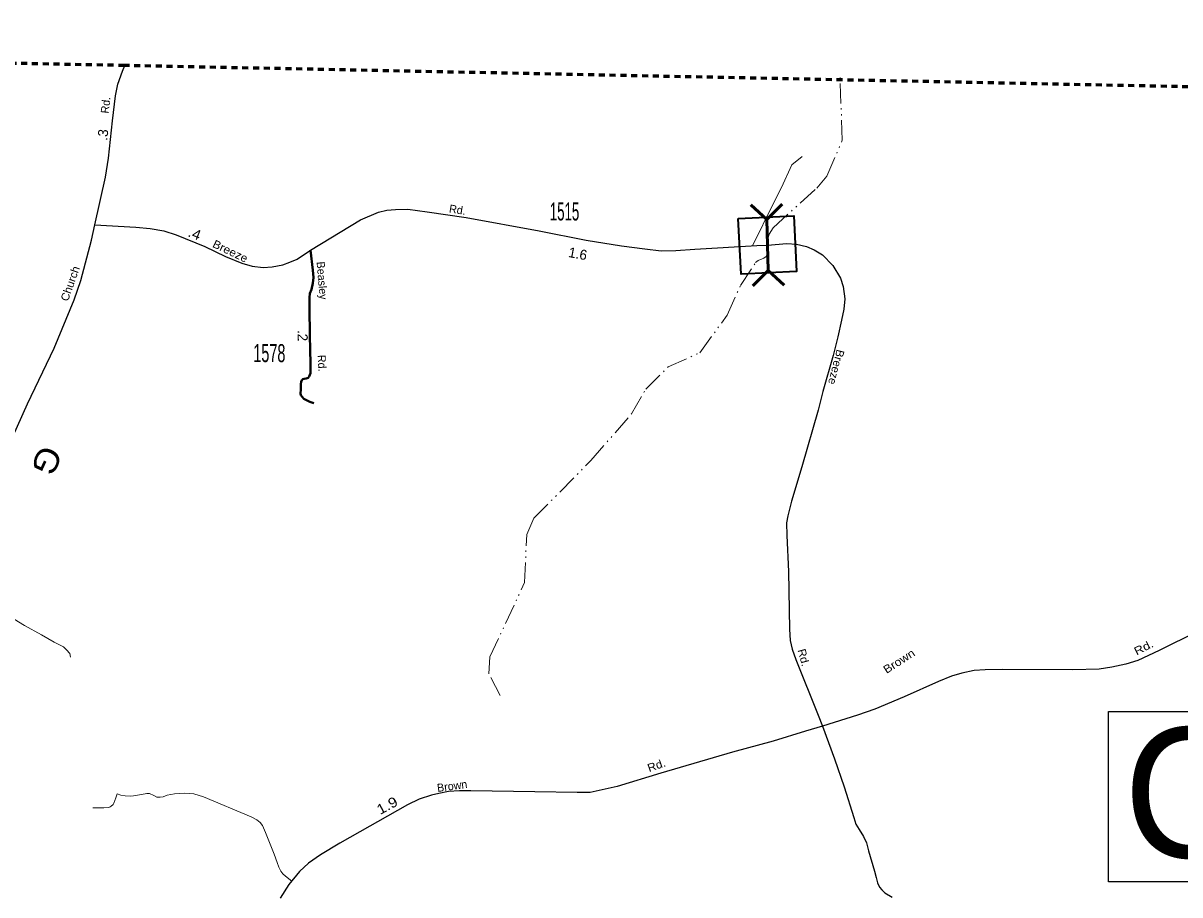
# Model space of a CAD drawing. Extents: x 583375 to 614032, y 233088 to 276691.
# Drawn here: x 602944 to 605834, y 274300 to 276478 of the extents above; entities that cross this region are included whole.
import ezdxf
from ezdxf.enums import TextEntityAlignment as Align

# ---------------------------------------------------------------- set-up
doc = ezdxf.new("R2010")
doc.units = 0
doc.header["$LTSCALE"] = 10
doc.linetypes.add('DASH_DOUBLE_DOT', pattern=[9.2, 5, -1.2, 0.3, -1.2, 0.3, -1.2])
doc.linetypes.add('SHORT_DASHED', pattern=[2.7, 1.5, -1.2])
for name, color, linetype, lineweight in [('11', 7, 'Continuous', 40), ('17', 7, 'Continuous', 13), ('22', 7, 'Continuous', 40), ('31', 7, 'Continuous', 35), ('32', 7, 'Continuous', 25), ('35', 7, 'Continuous', 13), ('50', 7, 'Continuous', 13), ('52', 7, 'SHORT_DASHED', 60), ('59', 7, 'DASH_DOUBLE_DOT', 13)]:
    doc.layers.add(name, color=color, linetype=linetype, lineweight=lineweight)
doc.layers.add('8', color=7, linetype='Continuous')

msp = doc.modelspace()

# ---------------------------------------------------------------- linework, layer by layer
at = {"layer": '31'}
msp.add_lwpolyline([(604730.47, 275989.34), (604869.26, 275996.45), (604876.37, 275857.56), (604737.58, 275850.45)], close=True, dxfattribs=at)
at = {"layer": '31', "lineweight": 25}
msp.add_lwpolyline([(605655.45, 274758.34), (606552.25, 274758.34), (606552.25, 274332.21), (605655.45, 274332.21)], close=True, dxfattribs=at)
at = {"layer": '32'}
for points in [[(603122.77, 275974.11), (603150.08, 276092.87), (603156.93, 276140.8), (603167.19, 276234.1), (603174.89, 276296.59), (603180.88, 276325.69), (603192, 276358.22), (603197.69, 276371.89)], [(603662.21, 275910.75), (603787.1, 275986.67), (603831.41, 276005.8), (603852.27, 276010.14), (603873.99, 276011.88), (603905.27, 276012.75), (603953.06, 276006.66), (604050.38, 275991.88), (604232.85, 275958.85), (604350.15, 275935.37), (604438.78, 275921.46), (604497, 275913.63), (604537.84, 275909.29), (604574.33, 275910.16), (604622.12, 275912.76), (604776.78, 275922.33), (604803.42, 275923.45), (604851.51, 275927.55), (604875.84, 275925.81), (604901.04, 275919.72), (604920.15, 275911.03), (604940.57, 275898.85), (604966.64, 275871.9), (604985.76, 275840.6), (604992.71, 275819.73), (604997.05, 275789.3), (604994.45, 275763.39), (604988.36, 275735.57), (604979.67, 275693.84), (604967.51, 275647.76), (604941.44, 275557.86), (604930.15, 275510.91), (604889.31, 275369.19), (604863.24, 275283.11), (604854.33, 275246.56), (604850.84, 275229.11), (604852, 275197.7), (604856.07, 275107.54), (604858.4, 274963.98), (604860.14, 274935.47), (604864.79, 274913.95), (604874.68, 274887.78), (604930.48, 274748.64), (604940.89, 274721.36)], [(602661.97, 274896.67), (602800.81, 275188.54), (602864.97, 275327.44), (602954.79, 275526.58), (603021.28, 275665.48), (603071.45, 275786.18), (603087.78, 275835.2), (603114.61, 275935.59), (603122.77, 275974.11)], [(603122.77, 275974.11), (603225.13, 275968.05), (603261.34, 275964.76), (603295.24, 275958.83), (603326.17, 275948.95), (603398.25, 275919.96), (603449.27, 275894.94), (603490.08, 275878.48), (603515.75, 275870.57), (603543.4, 275867.28), (603565.78, 275868.6), (603592.54, 275873.88), (603610.07, 275880.31), (603628.77, 275888.38), (603662.21, 275910.75)], [(605972.23, 275004.68), (605781.99, 274910.4), (605728.96, 274885.72), (605698.75, 274876.46), (605664.21, 274868.44), (605632.15, 274863.5), (605566.78, 274862.27), (605391.66, 274862.89), (605347.26, 274862.27), (605319.51, 274860.42), (605288.68, 274853.63), (605263.4, 274846.23), (605230.71, 274833.27), (605145, 274795.01), (605071.62, 274764.16), (605028.45, 274748.74), (604940.89, 274721.36)], [(604940.89, 274721.36), (604898.34, 274709.25), (604817.97, 274683.73), (604716.54, 274656.43), (604537.46, 274603.51), (604427.63, 274570.61), (604360.48, 274555.92), (604328.3, 274555.22), (604222.67, 274557.32), (604062.47, 274559.42), (604034.49, 274559.42), (604006.51, 274558.02), (603982.73, 274553.12), (603964.54, 274548.92), (603933.06, 274539.12), (603904.38, 274524.42), (603734.74, 274428.66), (603687.18, 274399.96), (603657.1, 274378.96), (603634.01, 274357.96), (603608.13, 274325.77), (603585.74, 274291.47)], [(604940.89, 274721.36), (604970.88, 274639.57), (604995.26, 274569.61), (605019.28, 274493.27), (605024.3, 274476.41), (605032.19, 274462.78), (605043.3, 274445.92), (605050.83, 274429.78), (605056.21, 274409.69), (605070.91, 274359.1), (605074.85, 274342.96), (605078.08, 274330.04), (605083.1, 274318.92), (605088.83, 274312.11), (605097.08, 274304.93), (605114.65, 274293.81)]]:
    msp.add_lwpolyline(points, dxfattribs=at)
at = {"layer": '32', "lineweight": 40}
msp.add_lwpolyline([(603662.21, 275910.75), (603667.9, 275860.43), (603669.07, 275842.32), (603667.9, 275828.29), (603664.39, 275812.51), (603660.3, 275802.57), (603659.72, 275792.63), (603659.14, 275770.42), (603660.3, 275693.27), (603660.89, 275666.96), (603662.06, 275622.54), (603661.47, 275603.25), (603660.41, 275598.72), (603658.82, 275594.75), (603656.18, 275591.84), (603651.42, 275590.25), (603646.39, 275589.46), (603642.69, 275588.14), (603640.31, 275586.02), (603638.19, 275581.26), (603637.66, 275575.7), (603637.4, 275562.2), (603637.13, 275552.14), (603637.66, 275548.44), (603641.1, 275543.94), (603645.6, 275539.18), (603651.68, 275535.47), (603660.41, 275531.77), (603670.2, 275528.59)], dxfattribs=at)
at = {"layer": '35'}
msp.add_line((604890.43, 276144.84), (604864.69, 276123.47), dxfattribs=at)
for points in [[(604864.69, 276123.47), (604838.96, 276066.87), (604818.3, 276028.1), (604766.1, 275921.67)], [(602748.81, 275079.22), (602805.93, 275056.61), (602838.73, 275038.15), (602867.43, 275020.37), (602910.48, 274995.07), (602947.38, 274972.51), (602989.74, 274949.26), (603021.86, 274930.8), (603044.41, 274919.18), (603052.61, 274912.34), (603060.81, 274902.77), (603062.18, 274893.88)], [(603118.01, 274517.71), (603145.63, 274517.19), (603157.86, 274518.33), (603161.38, 274519.4), (603164.28, 274521.23), (603168.72, 274525.52), (603170.25, 274528.58), (603175.75, 274542.5), (603179.07, 274551.96)], [(603179.07, 274551.96), (603188.28, 274549.07), (603198.87, 274547.27), (603211.06, 274546.78), (603219.71, 274547.27), (603240.03, 274550.4), (603253.05, 274553.53), (603259.83, 274553.01), (603270.77, 274547.79), (603278.06, 274543.62), (603285.87, 274543.62), (603293.69, 274545.19), (603304.11, 274548.84), (603322.34, 274552.48), (603346.83, 274554.05), (603370.79, 274551.96), (603394.76, 274544.66), (603513.54, 274495.14), (603528.13, 274487.32), (603536.47, 274480.54), (603542.2, 274473.25), (603549.49, 274455.52), (603571.37, 274401.83), (603578.67, 274380.45), (603582.83, 274368.99), (603587.52, 274359.08), (603592.73, 274352.3), (603599.51, 274346.57), (603614.83, 274334.11)]]:
    msp.add_lwpolyline(points, dxfattribs=at)
at = {"layer": '50', "lineweight": 53}
for p, q in [((604761.79, 276023.48), (604801.78, 275987.5)), ((604766.95, 275821.42), (604805.06, 275859.4)), ((604845.05, 275823.42), (604805.06, 275859.4))]:
    msp.add_line(p, q, dxfattribs=at)
msp.add_lwpolyline([(604839.88, 276025.48), (604801.78, 275987.5), (604805.06, 275859.4)], dxfattribs=at)
at = {"layer": '52'}
msp.add_lwpolyline([(614032.4, 276153.26), (608711.96, 276270.22), (607528.52, 276285.09), (603196.91, 276371.9), (601777.64, 276399.24), (599447.91, 276412.43), (595783.66, 276477.83)], dxfattribs=at)
at = {"layer": '59'}
msp.add_lwpolyline([(604135.81, 274798.31), (604107.75, 274851.91), (604110.19, 274894.88), (604196.75, 275080.12), (604201.94, 275200.06), (604219.94, 275240.72), (604362.31, 275384.81), (604463.81, 275501.75), (604499.44, 275563.03), (604555.5, 275618.91), (604634.19, 275654.28), (604702.75, 275747.91), (604736, 275822.22), (604773.77, 275879.4), (604780.66, 275885.1), (604794.14, 275890.49), (604800.13, 275894.68), (604803.72, 275903.07), (604803.42, 275923.45), (604803.42, 275934.24), (604807.91, 275950.72), (604817.38, 275966.59), (604926.5, 276065.38), (604952.06, 276095.84), (604990.19, 276185.09), (604984.7, 276351.43)], dxfattribs=at)

# ---------------------------------------------------------------- texts
at = {"layer": '11'}
for s, rotation, p in [('Rd.', 83.738, (603159.8, 276271.93)), ('Rd.', 350.922, (604027.5, 276001.8)), ('Beasley', 274.561, (603680.89, 275833.96)), ('Rd.', 272.734, (603680.55, 275627.75)), ('Brown', 7.701, (604016.95, 274562))]:
    msp.add_text(s, height=20, rotation=rotation, dxfattribs=at).set_placement(p, align=Align.CENTER)
for s, rotation, width, p in [('Breeze', 334.423, 1.1, (603457.27, 275899.16)), ('Church', 70.499, 1.05, (603070.88, 275823.79)), ('Breeze', 255.621, 1.05, (604965.78, 275620.88)), ('Rd.', 285.056, 1.05, (604884.3, 274890.35)), ('Rd.', 27.019, 1.2, (605748, 274909.24)), ('Brown', 32.792, 1.15, (605137.61, 274875.32)), ('Rd.', 19.339, 1.1, (604529.46, 274614.01))]:
    msp.add_text(s, height=20, rotation=rotation, dxfattribs=dict(at, width=width)).set_placement(p, align=Align.CENTER)
at = {"layer": '17'}
for s, rotation, p in [('.3', 83.738, (603155.52, 276197.47)), ('1.6', 349.301, (604327.46, 275889.49)), ('.2', 271.06, (603629.84, 275697))]:
    msp.add_text(s, height=25, rotation=rotation, dxfattribs=at).set_placement(p, align=Align.CENTER)
for s, rotation, width, p in [('.4', 338.422, 1.1, (603367.95, 275940.25)), ('1.9', 28.447, 1.15, (603859.31, 274512.1))]:
    msp.add_text(s, height=25, rotation=rotation, dxfattribs=dict(at, width=width)).set_placement(p, align=Align.CENTER)
at = {"layer": '22', "width": 1.1}
msp.add_text('G', height=60, rotation=245.447, dxfattribs=at).set_placement((602975.68, 275396.55), align=Align.CENTER)
at = {"layer": '31'}
msp.add_text('C26', height=325, dxfattribs=at).set_placement((605692.99, 274392.88))
at = {"layer": '8'}
for s, width, p in [('1515', 0.55, (604296.53, 275984.73)), ('1578', 0.6, (603559.05, 275630.88))]:
    msp.add_text(s, height=45, dxfattribs=dict(at, width=width)).set_placement(p, align=Align.CENTER)

doc.saveas('drawing.dxf')
